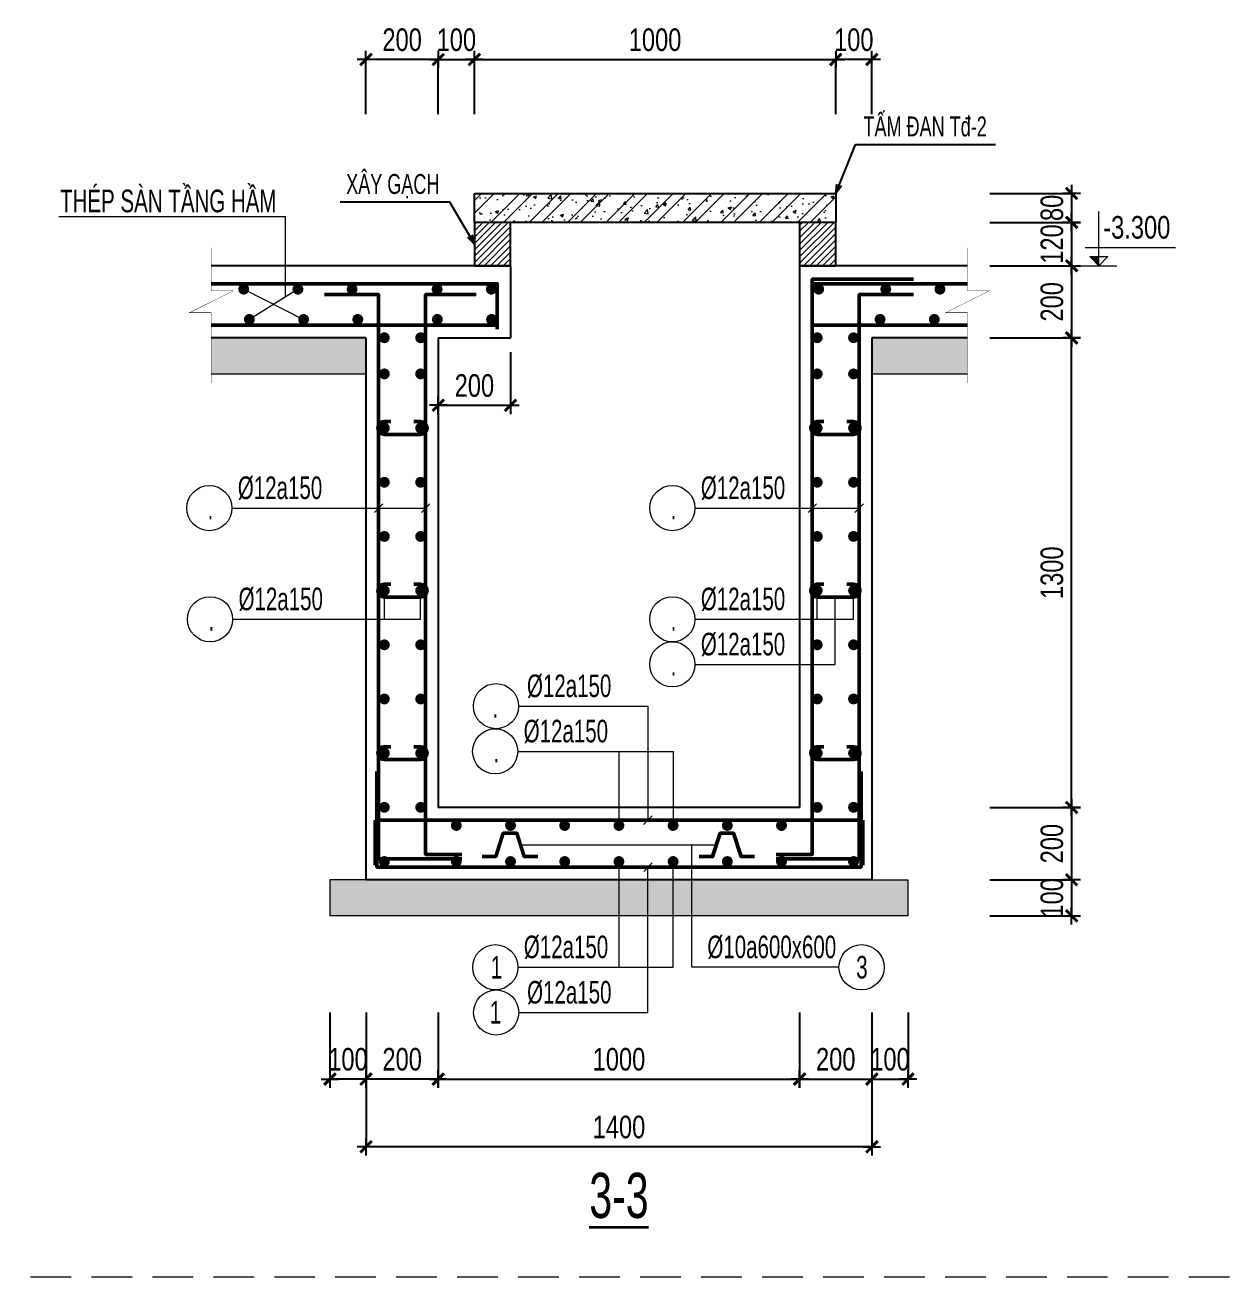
# Model space of a CAD drawing. Header units: millimetres. Extents: x 3482593 to 3503618, y 1118617 to 1133467.
# Drawn here: x 3489309 to 3492641, y 1122472 to 1125938 of the extents above; entities that cross this region are included whole.
import ezdxf
from ezdxf.enums import TextEntityAlignment as Align

# ---------------------------------------------------------------- set-up
doc = ezdxf.new("R2010")
doc.units = ezdxf.units.MM
doc.header["$LTSCALE"] = 150
doc.header["$MEASUREMENT"] = 0
doc.header["$PDMODE"] = 98
doc.linetypes.add('HIDDEN', pattern=[0.375, 0.25, -0.125])
doc.layers.get('0').update_dxf_attribs({"linetype": 'CONTINUOUS'})
doc.layers.get('DEFPOINTS').update_dxf_attribs({"linetype": 'CONTINUOUS'})
doc.layers.add('02.CDC.DIM', color=1, linetype='CONTINUOUS')
doc.layers.add('06.CDC.TEXT', color=2, linetype='CONTINUOUS')
for name, color, linetype, lineweight in [('CDC_02.DIM', 1, 'CONTINUOUS', 18), ('CDC_03.BORDER', 3, 'CONTINUOUS', 25), ('CDC_04.HIDDEN', 8, 'HIDDEN', 15), ('CDC_05.STEEL', 4, 'CONTINUOUS', 50), ('CDC_06.TEXT', 2, 'CONTINUOUS', 18), ('CDC_09.COLUMN', 4, 'CONTINUOUS', 35), ('CDC_10.HATCH', 251, 'CONTINUOUS', 9), ('CDC_11.NOTE', 8, 'CONTINUOUS', 18)]:
    doc.layers.add(name, color=color, linetype=linetype, lineweight=lineweight)
doc.styles.add('1', font='arial.ttf', dxfattribs={"width": 0.75})
doc.styles.add('Arial', font='arial.ttf', dxfattribs={"width": 0.75})
doc.styles.add('arrial1', font='arial.ttf', dxfattribs={"width": 0.75})
doc.dimstyles.new('Dimchuan new', dxfattribs={"dimscale": 25, "dimtxt": 2.2, "dimasz": 1, "dimexe": 1, "dimexo": 4, "dimgap": 1, "dimtad": 1, "dimdec": 0, "dimdsep": 46, "dimtxsty": 'Arial', "dimblk": 'OBLIQUE', "dimcen": 1, "dimdle": 1, "dimclrd": 9, "dimclre": 9, "dimclrt": 4, "dimazin": 0, "dimtfac": 1, "dimtdec": 0, "dimtix": 1, "dimtmove": 2, "dimatfit": 3, "dimldrblk": 'OPEN30', "dimfxl": 1, "dimtolj": 1, "dimtzin": 0, "dimarcsym": 0})
doc.dimstyles.new('DX1', dxfattribs={"dimscale": 0.25, "dimtxt": 250, "dimasz": 0.8, "dimexe": 0, "dimexo": 0, "dimgap": 90, "dimtad": 1, "dimdec": 0, "dimzin": 13, "dimdsep": 46, "dimtxsty": '1', "dimblk1": 'CHEO', "dimblk2": 'CHEO', "dimsah": 1, "dimcen": 0, "dimclrd": 256, "dimclre": 256, "dimclrt": 3, "dimadec": 0, "dimazin": 0, "dimtfac": 1, "dimtdec": 0, "dimtix": 1, "dimtmove": 2, "dimatfit": 3, "dimldrblk": 'CHEO', "dimfxl": 1, "dimtolj": 1, "dimtzin": 13, "dimarcsym": 0})
pattern_1 = [(50, (3434372.14, 1175444.204), (89.65752, -7.84402), [9.375, -103.125]), (355, (3434372.14, 1175444.2), (-17.34392, 94.02402), [7.5, -82.5]), (100.4514, (3434379.61, 1175443.55), (72.31367, 86.17994), [7.96752, -87.64276]), (46.1842, (3434372.14, 1175469.2), (133.40513, -20.68988), [14.0625, -154.6875]), (96.6356, (3434383.25, 1175467.48), (116.83284, 121.76473), [11.95129, -131.46412]), (351.1842, (3434372.14, 1175469.2), (116.83274, 121.76483), [11.25, -123.75]), (21, (3434384.64, 1175462.954), (74.61338, -50.32736), [9.375, -103.125]), (326, (3434384.64, 1175462.95), (30.41442, 90.64376), [7.5, -82.5]), (71.4514, (3434390.855, 1175458.76), (105.02783, 40.31631), [7.96752, -87.64276]), (37.5, (3434372.137, 1175444.204), (1.519982, 41.611732), [0, -81.5, 0, -83.75, 0, -82.8125]), (7.5, (3434372.137, 1175444.204), (32.883692, 49.301464), [0, -47.75, 0, -79.625, 0, -31.5625]), (327.5, (3434344.262, 1175444.204), (66.727805, -2.819359), [0, -31.25, 0, -97.5, 0, -129.375]), (317.5, (3434331.76, 1175444.204), (72.89827, 12.513123), [0, -40.625, 0, -64.75, 0, -91.875])]

# ---------------------------------------------------------------- blocks, each defined once
blk = doc.blocks.new('CHEO')
at = {"layer": '02.CDC.DIM'}
for points in [[(-121, 0), (121, 0)], [(0, 121), (0, -121)]]:
    blk.add_lwpolyline(points, dxfattribs=at)
at = {"layer": '06.CDC.TEXT', "color": 2, "const_width": 40}
blk.add_lwpolyline([(80, 80), (-80, -81)], dxfattribs=at)
blk = doc.blocks.new('*D188')
at = {"layer": 'CDC_02.DIM', "lineweight": -2, "ltscale": 3, "transparency": 16777216}
for p, q in [((3490452.6, 1123204.5), (3490452.6, 1123020.2)), ((3491452.6, 1123204.5), (3491452.6, 1123020.2)), ((3490452.8, 1123020.2), (3491452.4, 1123020.2))]:
    blk.add_line(p, q, dxfattribs=at)
at = {"layer": 'DEFPOINTS', "color": 0, "ltscale": 3, "transparency": 16777216}
for p in [(3490452.6, 1123204.5), (3491452.6, 1123204.5), (3491452.6, 1123020.2)]:
    blk.add_point(p, dxfattribs=at)
at = {"layer": 'CDC_02.DIM', "lineweight": -2, "ltscale": 3, "transparency": 16777216, "xscale": 0.2, "yscale": 0.2, "zscale": 0.2, "rotation": 180}
blk.add_blockref('CHEO', (3490452.6, 1123020.2), dxfattribs=at)
at = {"layer": 'CDC_02.DIM', "lineweight": -2, "ltscale": 3, "transparency": 16777216, "xscale": 0.2, "yscale": 0.2, "zscale": 0.2}
blk.add_blockref('CHEO', (3491452.6, 1123020.2), dxfattribs=at)
at = {"layer": 'CDC_02.DIM', "color": 3, "ltscale": 3, "transparency": 16777216, "insert": (3490952.6, 1123074.6), "char_height": 62.5, "attachment_point": 5, "style": '1'}
blk.add_mtext('\\A1;1000', dxfattribs=at)
blk = doc.blocks.new('*D189')
at = {"layer": 'CDC_02.DIM', "lineweight": -2, "ltscale": 3, "transparency": 16777216}
for p, q in [((3490252.6, 1123204.5), (3490252.6, 1123020.2)), ((3490452.6, 1123204.5), (3490452.6, 1123020.2)), ((3490452.4, 1123020.2), (3490252.8, 1123020.2))]:
    blk.add_line(p, q, dxfattribs=at)
at = {"layer": 'DEFPOINTS', "color": 0, "ltscale": 3, "transparency": 16777216}
for p in [(3490252.6, 1123204.5), (3490452.6, 1123204.5), (3490252.6, 1123020.2)]:
    blk.add_point(p, dxfattribs=at)
at = {"layer": 'CDC_02.DIM', "lineweight": -2, "ltscale": 3, "transparency": 16777216, "xscale": 0.2, "yscale": 0.2, "zscale": 0.2, "rotation": 180}
blk.add_blockref('CHEO', (3490252.6, 1123020.2), dxfattribs=at)
at = {"layer": 'CDC_02.DIM', "lineweight": -2, "ltscale": 3, "transparency": 16777216, "xscale": 0.2, "yscale": 0.2, "zscale": 0.2}
blk.add_blockref('CHEO', (3490452.6, 1123020.2), dxfattribs=at)
at = {"layer": 'CDC_02.DIM', "color": 3, "ltscale": 3, "transparency": 16777216, "insert": (3490352.6, 1123074.6), "char_height": 62.5, "attachment_point": 5, "style": '1'}
blk.add_mtext('\\A1;200', dxfattribs=at)
blk = doc.blocks.new('*D190')
at = {"layer": 'CDC_02.DIM', "lineweight": -2, "ltscale": 3, "transparency": 16777216}
for p, q in [((3491452.6, 1123204.5), (3491452.6, 1123020.2)), ((3491652.6, 1123204.5), (3491652.6, 1123020.2)), ((3491452.8, 1123020.2), (3491652.4, 1123020.2))]:
    blk.add_line(p, q, dxfattribs=at)
at = {"layer": 'DEFPOINTS', "color": 0, "ltscale": 3, "transparency": 16777216}
for p in [(3491452.6, 1123204.5), (3491652.6, 1123204.5), (3491652.6, 1123020.2)]:
    blk.add_point(p, dxfattribs=at)
at = {"layer": 'CDC_02.DIM', "lineweight": -2, "ltscale": 3, "transparency": 16777216, "xscale": 0.2, "yscale": 0.2, "zscale": 0.2, "rotation": 180}
blk.add_blockref('CHEO', (3491452.6, 1123020.2), dxfattribs=at)
at = {"layer": 'CDC_02.DIM', "lineweight": -2, "ltscale": 3, "transparency": 16777216, "xscale": 0.2, "yscale": 0.2, "zscale": 0.2}
blk.add_blockref('CHEO', (3491652.6, 1123020.2), dxfattribs=at)
at = {"layer": 'CDC_02.DIM', "color": 3, "ltscale": 3, "transparency": 16777216, "insert": (3491552.6, 1123074.6), "char_height": 62.5, "attachment_point": 5, "style": '1'}
blk.add_mtext('\\A1;200', dxfattribs=at)
blk = doc.blocks.new('*D191')
at = {"layer": 'CDC_02.DIM', "lineweight": -2, "ltscale": 3, "transparency": 16777216}
for p, q in [((3491978.9, 1125271.9), (3492205.4, 1125271.9)), ((3492205.4, 1125271.7), (3492205.4, 1125072.1)), ((3491978.9, 1125071.9), (3492205.4, 1125071.9))]:
    blk.add_line(p, q, dxfattribs=at)
at = {"layer": 'DEFPOINTS', "color": 0, "ltscale": 3, "transparency": 16777216}
for p in [(3491978.9, 1125271.9), (3491978.9, 1125071.9), (3492205.4, 1125071.9)]:
    blk.add_point(p, dxfattribs=at)
at = {"layer": 'CDC_02.DIM', "lineweight": -2, "ltscale": 3, "transparency": 16777216, "xscale": 0.2, "yscale": 0.2, "zscale": 0.2}
for p, rotation in [((3492205.4, 1125271.9), 90), ((3492205.4, 1125071.9), 270)]:
    blk.add_blockref('CHEO', p, dxfattribs=dict(at, rotation=rotation))
at = {"layer": 'CDC_02.DIM', "color": 3, "ltscale": 3, "transparency": 16777216, "insert": (3492151, 1125171.9), "char_height": 62.5, "attachment_point": 5, "rotation": 90, "style": '1'}
blk.add_mtext('\\A1;200', dxfattribs=at)
blk = doc.blocks.new('*D192')
at = {"layer": 'CDC_02.DIM', "lineweight": -2, "ltscale": 3, "transparency": 16777216}
for p, q in [((3491978.9, 1125071.9), (3492205.4, 1125071.9)), ((3492205.4, 1123772.1), (3492205.4, 1125071.7)), ((3491978.9, 1123771.9), (3492205.4, 1123771.9))]:
    blk.add_line(p, q, dxfattribs=at)
at = {"layer": 'DEFPOINTS', "color": 0, "ltscale": 3, "transparency": 16777216}
for p in [(3491978.9, 1125071.9), (3492205.4, 1125071.9), (3491978.9, 1123771.9)]:
    blk.add_point(p, dxfattribs=at)
at = {"layer": 'CDC_02.DIM', "lineweight": -2, "ltscale": 3, "transparency": 16777216, "xscale": 0.2, "yscale": 0.2, "zscale": 0.2}
for p, rotation in [((3492205.4, 1125071.9), 90), ((3492205.4, 1123771.9), 270)]:
    blk.add_blockref('CHEO', p, dxfattribs=dict(at, rotation=rotation))
at = {"layer": 'CDC_02.DIM', "color": 3, "ltscale": 3, "transparency": 16777216, "insert": (3492151, 1124421.9), "char_height": 62.5, "attachment_point": 5, "rotation": 90, "style": '1'}
blk.add_mtext('\\A1;1300', dxfattribs=at)
blk = doc.blocks.new('*D193')
at = {"layer": 'CDC_02.DIM', "lineweight": -2, "ltscale": 3, "transparency": 16777216}
for p, q in [((3491978.9, 1123771.9), (3492205.4, 1123771.9)), ((3492205.4, 1123771.7), (3492205.4, 1123572.1)), ((3491978.9, 1123571.9), (3492205.4, 1123571.9))]:
    blk.add_line(p, q, dxfattribs=at)
at = {"layer": 'DEFPOINTS', "color": 0, "ltscale": 3, "transparency": 16777216}
for p in [(3491978.9, 1123771.9), (3491978.9, 1123571.9), (3492205.4, 1123571.9)]:
    blk.add_point(p, dxfattribs=at)
at = {"layer": 'CDC_02.DIM', "lineweight": -2, "ltscale": 3, "transparency": 16777216, "xscale": 0.2, "yscale": 0.2, "zscale": 0.2}
for p, rotation in [((3492205.4, 1123771.9), 90), ((3492205.4, 1123571.9), 270)]:
    blk.add_blockref('CHEO', p, dxfattribs=dict(at, rotation=rotation))
at = {"layer": 'CDC_02.DIM', "color": 3, "ltscale": 3, "transparency": 16777216, "insert": (3492151, 1123671.9), "char_height": 62.5, "attachment_point": 5, "rotation": 90, "style": '1'}
blk.add_mtext('\\A1;200', dxfattribs=at)
blk = doc.blocks.new('A$C160E078A')
at = {"layer": 'CDC_11.NOTE', "ltscale": 3}
blk.add_hatch(color=256, dxfattribs=at).paths.add_polyline_path([(2, 1), (1, 1), (2, 0)])
for p, q in [((2, 0), (2, 6)), ((0.5, 2), (10.5, 2)), ((0, 0), (4, 0)), ((1, 1), (3, 1)), ((2, 0), (1, 1)), ((2, 0), (3, 1))]:
    blk.add_line(p, q, dxfattribs=at)
blk = doc.blocks.new('*D194')
at = {"layer": 'CDC_02.DIM', "lineweight": -2, "ltscale": 3, "transparency": 16777216}
for p, q in [((3490152.6, 1123204.5), (3490152.6, 1123020.2)), ((3490252.6, 1123204.5), (3490252.6, 1123020.2)), ((3490152.4, 1123020.2), (3490152.2, 1123020.2)), ((3490252.6, 1123020.2), (3490152.6, 1123020.2)), ((3490252.8, 1123020.2), (3490253, 1123020.2))]:
    blk.add_line(p, q, dxfattribs=at)
at = {"layer": 'DEFPOINTS', "color": 0, "ltscale": 3, "transparency": 16777216}
for p in [(3490152.6, 1123204.5), (3490252.6, 1123204.5), (3490152.6, 1123020.2)]:
    blk.add_point(p, dxfattribs=at)
at = {"layer": 'CDC_02.DIM', "lineweight": -2, "ltscale": 3, "transparency": 16777216, "xscale": 0.2, "yscale": 0.2, "zscale": 0.2}
blk.add_blockref('CHEO', (3490152.6, 1123020.2), dxfattribs=at)
at = {"layer": 'CDC_02.DIM', "lineweight": -2, "ltscale": 3, "transparency": 16777216, "xscale": 0.2, "yscale": 0.2, "zscale": 0.2, "rotation": 180}
blk.add_blockref('CHEO', (3490252.6, 1123020.2), dxfattribs=at)
at = {"layer": 'CDC_02.DIM', "color": 3, "ltscale": 3, "transparency": 16777216, "insert": (3490202.6, 1123074.6), "char_height": 62.5, "attachment_point": 5, "style": '1'}
blk.add_mtext('\\A1;100', dxfattribs=at)
blk = doc.blocks.new('*D195')
at = {"layer": 'CDC_02.DIM', "lineweight": -2, "ltscale": 3, "transparency": 16777216}
for p, q in [((3491652.6, 1123204.5), (3491652.6, 1123020.2)), ((3491752.6, 1123204.5), (3491752.6, 1123020.2)), ((3491652.4, 1123020.2), (3491652.2, 1123020.2)), ((3491652.6, 1123020.2), (3491752.6, 1123020.2)), ((3491752.8, 1123020.2), (3491753, 1123020.2))]:
    blk.add_line(p, q, dxfattribs=at)
at = {"layer": 'DEFPOINTS', "color": 0, "ltscale": 3, "transparency": 16777216}
for p in [(3491652.6, 1123204.5), (3491752.6, 1123204.5), (3491752.6, 1123020.2)]:
    blk.add_point(p, dxfattribs=at)
at = {"layer": 'CDC_02.DIM', "lineweight": -2, "ltscale": 3, "transparency": 16777216, "xscale": 0.2, "yscale": 0.2, "zscale": 0.2}
blk.add_blockref('CHEO', (3491652.6, 1123020.2), dxfattribs=at)
at = {"layer": 'CDC_02.DIM', "lineweight": -2, "ltscale": 3, "transparency": 16777216, "xscale": 0.2, "yscale": 0.2, "zscale": 0.2, "rotation": 180}
blk.add_blockref('CHEO', (3491752.6, 1123020.2), dxfattribs=at)
at = {"layer": 'CDC_02.DIM', "color": 3, "ltscale": 3, "transparency": 16777216, "insert": (3491702.6, 1123074.6), "char_height": 62.5, "attachment_point": 5, "style": '1'}
blk.add_mtext('\\A1;100', dxfattribs=at)
blk = doc.blocks.new('*D196')
at = {"layer": 'CDC_02.DIM', "lineweight": -2, "ltscale": 3, "transparency": 16777216}
for p, q in [((3490252.6, 1123204.5), (3490252.6, 1122832.7)), ((3491652.6, 1123204.5), (3491652.6, 1122832.7)), ((3491652.4, 1122832.7), (3490252.8, 1122832.7))]:
    blk.add_line(p, q, dxfattribs=at)
at = {"layer": 'DEFPOINTS', "color": 0, "ltscale": 3, "transparency": 16777216}
for p in [(3490252.6, 1123204.5), (3491652.6, 1123204.5), (3490252.6, 1122832.7)]:
    blk.add_point(p, dxfattribs=at)
at = {"layer": 'CDC_02.DIM', "lineweight": -2, "ltscale": 3, "transparency": 16777216, "xscale": 0.2, "yscale": 0.2, "zscale": 0.2, "rotation": 180}
blk.add_blockref('CHEO', (3490252.6, 1122832.7), dxfattribs=at)
at = {"layer": 'CDC_02.DIM', "lineweight": -2, "ltscale": 3, "transparency": 16777216, "xscale": 0.2, "yscale": 0.2, "zscale": 0.2}
blk.add_blockref('CHEO', (3491652.6, 1122832.7), dxfattribs=at)
at = {"layer": 'CDC_02.DIM', "color": 3, "ltscale": 3, "transparency": 16777216, "insert": (3490952.6, 1122887.1), "char_height": 62.5, "attachment_point": 5, "style": '1'}
blk.add_mtext('\\A1;1400', dxfattribs=at)
blk = doc.blocks.new('*D197')
at = {"layer": 'CDC_02.DIM', "lineweight": -2, "ltscale": 3, "transparency": 16777216}
for p, q in [((3491978.9, 1123571.9), (3492205.4, 1123571.9)), ((3492205.4, 1123572.1), (3492205.4, 1123572.3)), ((3492205.4, 1123571.9), (3492205.4, 1123471.9)), ((3491978.9, 1123471.9), (3492205.4, 1123471.9)), ((3492205.4, 1123471.7), (3492205.4, 1123471.5))]:
    blk.add_line(p, q, dxfattribs=at)
at = {"layer": 'DEFPOINTS', "color": 0, "ltscale": 3, "transparency": 16777216}
for p in [(3491978.9, 1123571.9), (3491978.9, 1123471.9), (3492205.4, 1123471.9)]:
    blk.add_point(p, dxfattribs=at)
at = {"layer": 'CDC_02.DIM', "lineweight": -2, "ltscale": 3, "transparency": 16777216, "xscale": 0.2, "yscale": 0.2, "zscale": 0.2}
for p, rotation in [((3492205.4, 1123571.9), 270), ((3492205.4, 1123471.9), 90)]:
    blk.add_blockref('CHEO', p, dxfattribs=dict(at, rotation=rotation))
at = {"layer": 'CDC_02.DIM', "color": 3, "ltscale": 3, "transparency": 16777216, "insert": (3492151, 1123521.9), "char_height": 62.5, "attachment_point": 5, "rotation": 90, "style": '1'}
blk.add_mtext('\\A1;100', dxfattribs=at)
blk = doc.blocks.new('*D198')
at = {"layer": 'CDC_02.DIM', "lineweight": -2, "ltscale": 3, "transparency": 16777216}
for p, q in [((3490252.5, 1125691.8), (3490252.5, 1125842.7)), ((3490452.3, 1125842.7), (3490252.7, 1125842.7)), ((3490452.5, 1125691.8), (3490452.5, 1125842.7))]:
    blk.add_line(p, q, dxfattribs=at)
at = {"layer": 'DEFPOINTS', "color": 0, "ltscale": 3, "transparency": 16777216}
for p in [(3490252.5, 1125842.7), (3490252.5, 1125691.8), (3490452.5, 1125691.8)]:
    blk.add_point(p, dxfattribs=at)
at = {"layer": 'CDC_02.DIM', "lineweight": -2, "ltscale": 3, "transparency": 16777216, "xscale": 0.2, "yscale": 0.2, "zscale": 0.2, "rotation": 180}
blk.add_blockref('CHEO', (3490252.5, 1125842.7), dxfattribs=at)
at = {"layer": 'CDC_02.DIM', "lineweight": -2, "ltscale": 3, "transparency": 16777216, "xscale": 0.2, "yscale": 0.2, "zscale": 0.2}
blk.add_blockref('CHEO', (3490452.5, 1125842.7), dxfattribs=at)
at = {"layer": 'CDC_02.DIM', "color": 3, "ltscale": 3, "transparency": 16777216, "insert": (3490352.5, 1125897.1), "char_height": 62.5, "attachment_point": 5, "style": '1'}
blk.add_mtext('\\A1;200', dxfattribs=at)
blk = doc.blocks.new('*D199')
at = {"layer": 'CDC_02.DIM', "lineweight": -2, "ltscale": 3, "transparency": 16777216}
for p, q in [((3490452.3, 1125842.7), (3490452.1, 1125842.7)), ((3490452.5, 1125691.8), (3490452.5, 1125842.7)), ((3490452.5, 1125842.7), (3490552.5, 1125842.7)), ((3490552.5, 1125691.8), (3490552.5, 1125842.7)), ((3490552.7, 1125842.7), (3490552.9, 1125842.7))]:
    blk.add_line(p, q, dxfattribs=at)
at = {"layer": 'DEFPOINTS', "color": 0, "ltscale": 3, "transparency": 16777216}
for p in [(3490552.5, 1125842.7), (3490452.5, 1125691.8), (3490552.5, 1125691.8)]:
    blk.add_point(p, dxfattribs=at)
at = {"layer": 'CDC_02.DIM', "lineweight": -2, "ltscale": 3, "transparency": 16777216, "xscale": 0.2, "yscale": 0.2, "zscale": 0.2}
blk.add_blockref('CHEO', (3490452.5, 1125842.7), dxfattribs=at)
at = {"layer": 'CDC_02.DIM', "lineweight": -2, "ltscale": 3, "transparency": 16777216, "xscale": 0.2, "yscale": 0.2, "zscale": 0.2, "rotation": 180}
blk.add_blockref('CHEO', (3490552.5, 1125842.7), dxfattribs=at)
at = {"layer": 'CDC_02.DIM', "color": 3, "ltscale": 3, "transparency": 16777216, "insert": (3490502.5, 1125897.1), "char_height": 62.5, "attachment_point": 5, "style": '1'}
blk.add_mtext('\\A1;100', dxfattribs=at)
blk = doc.blocks.new('*D200')
at = {"layer": 'CDC_02.DIM', "lineweight": -2, "ltscale": 3, "transparency": 16777216}
for p, q in [((3490552.5, 1125691.8), (3490552.5, 1125842.7)), ((3490552.7, 1125842.7), (3491552.3, 1125842.7)), ((3491552.5, 1125691.8), (3491552.5, 1125842.7))]:
    blk.add_line(p, q, dxfattribs=at)
at = {"layer": 'DEFPOINTS', "color": 0, "ltscale": 3, "transparency": 16777216}
for p in [(3491552.5, 1125842.7), (3490552.5, 1125691.8), (3491552.5, 1125691.8)]:
    blk.add_point(p, dxfattribs=at)
at = {"layer": 'CDC_02.DIM', "lineweight": -2, "ltscale": 3, "transparency": 16777216, "xscale": 0.2, "yscale": 0.2, "zscale": 0.2, "rotation": 180}
blk.add_blockref('CHEO', (3490552.5, 1125842.7), dxfattribs=at)
at = {"layer": 'CDC_02.DIM', "lineweight": -2, "ltscale": 3, "transparency": 16777216, "xscale": 0.2, "yscale": 0.2, "zscale": 0.2}
blk.add_blockref('CHEO', (3491552.5, 1125842.7), dxfattribs=at)
at = {"layer": 'CDC_02.DIM', "color": 3, "ltscale": 3, "transparency": 16777216, "insert": (3491052.5, 1125897.1), "char_height": 62.5, "attachment_point": 5, "style": '1'}
blk.add_mtext('\\A1;1000', dxfattribs=at)
blk = doc.blocks.new('*D214')
at = {"layer": 'CDC_02.DIM', "lineweight": -2, "ltscale": 3, "transparency": 16777216}
for p, q in [((3491978.9, 1125391.9), (3492205.4, 1125391.9)), ((3492205.4, 1125392.1), (3492205.4, 1125392.3)), ((3492205.4, 1125391.9), (3492205.4, 1125271.9)), ((3491978.9, 1125271.9), (3492205.4, 1125271.9)), ((3492205.4, 1125271.7), (3492205.4, 1125271.5))]:
    blk.add_line(p, q, dxfattribs=at)
at = {"layer": 'DEFPOINTS', "color": 0, "ltscale": 3, "transparency": 16777216}
for p in [(3491978.9, 1125391.9), (3491978.9, 1125271.9), (3492205.4, 1125271.9)]:
    blk.add_point(p, dxfattribs=at)
at = {"layer": 'CDC_02.DIM', "lineweight": -2, "ltscale": 3, "transparency": 16777216, "xscale": 0.2, "yscale": 0.2, "zscale": 0.2}
for p, rotation in [((3492205.4, 1125391.9), 270), ((3492205.4, 1125271.9), 90)]:
    blk.add_blockref('CHEO', p, dxfattribs=dict(at, rotation=rotation))
at = {"layer": 'CDC_02.DIM', "color": 3, "ltscale": 3, "transparency": 16777216, "insert": (3492151, 1125331.9), "char_height": 62.5, "attachment_point": 5, "rotation": 90, "style": '1'}
blk.add_mtext('\\A1;120', dxfattribs=at)
blk = doc.blocks.new('*D215')
at = {"layer": 'CDC_02.DIM', "lineweight": -2, "ltscale": 3, "transparency": 16777216}
for p, q in [((3491978.9, 1125471.9), (3492205.4, 1125471.9)), ((3492205.4, 1125472.1), (3492205.4, 1125472.3)), ((3492205.4, 1125471.9), (3492205.4, 1125391.9)), ((3491978.9, 1125391.9), (3492205.4, 1125391.9)), ((3492205.4, 1125391.7), (3492205.4, 1125391.5))]:
    blk.add_line(p, q, dxfattribs=at)
at = {"layer": 'DEFPOINTS', "color": 0, "ltscale": 3, "transparency": 16777216}
for p in [(3491978.9, 1125471.9), (3491978.9, 1125391.9), (3492205.4, 1125391.9)]:
    blk.add_point(p, dxfattribs=at)
at = {"layer": 'CDC_02.DIM', "lineweight": -2, "ltscale": 3, "transparency": 16777216, "xscale": 0.2, "yscale": 0.2, "zscale": 0.2}
for p, rotation in [((3492205.4, 1125471.9), 270), ((3492205.4, 1125391.9), 90)]:
    blk.add_blockref('CHEO', p, dxfattribs=dict(at, rotation=rotation))
at = {"layer": 'CDC_02.DIM', "color": 3, "ltscale": 3, "transparency": 16777216, "insert": (3492151, 1125431.9), "char_height": 62.5, "attachment_point": 5, "rotation": 90, "style": '1'}
blk.add_mtext('\\A1;80', dxfattribs=at)
blk = doc.blocks.new('*D231')
at = {"layer": 'CDC_02.DIM', "lineweight": -2, "ltscale": 3, "transparency": 16777216}
for p, q in [((3491552.3, 1125842.7), (3491552.1, 1125842.7)), ((3491552.5, 1125691.8), (3491552.5, 1125842.7)), ((3491652.5, 1125842.7), (3491552.5, 1125842.7)), ((3491652.5, 1125691.8), (3491652.5, 1125842.7)), ((3491652.7, 1125842.7), (3491652.9, 1125842.7))]:
    blk.add_line(p, q, dxfattribs=at)
at = {"layer": 'DEFPOINTS', "color": 0, "ltscale": 3, "transparency": 16777216}
for p in [(3491552.5, 1125842.7), (3491552.5, 1125691.8), (3491652.5, 1125691.8)]:
    blk.add_point(p, dxfattribs=at)
at = {"layer": 'CDC_02.DIM', "lineweight": -2, "ltscale": 3, "transparency": 16777216, "xscale": 0.2, "yscale": 0.2, "zscale": 0.2}
blk.add_blockref('CHEO', (3491552.5, 1125842.7), dxfattribs=at)
at = {"layer": 'CDC_02.DIM', "lineweight": -2, "ltscale": 3, "transparency": 16777216, "xscale": 0.2, "yscale": 0.2, "zscale": 0.2, "rotation": 180}
blk.add_blockref('CHEO', (3491652.5, 1125842.7), dxfattribs=at)
at = {"layer": 'CDC_02.DIM', "color": 3, "ltscale": 3, "transparency": 16777216, "insert": (3491602.5, 1125897.1), "char_height": 62.5, "attachment_point": 5, "style": '1'}
blk.add_mtext('\\A1;100', dxfattribs=at)
blk = doc.blocks.new('_Oblique')
at = {"color": 0, "linetype": 'ByBlock', "lineweight": -2}
blk.add_line((-0.5, -0.5), (0.5, 0.5), dxfattribs=at)
blk = doc.blocks.new('_Open30')
at = {"color": 0, "linetype": 'ByBlock', "lineweight": -2}
for p, q in [((-1, 0.27), (0, 0)), ((0, 0), (-1, -0.27)), ((0, 0), (-1, 0))]:
    blk.add_line(p, q, dxfattribs=at)
blk = doc.blocks.new('*D272')
at = {"layer": 'CDC_02.DIM', "lineweight": -2, "ltscale": 3, "transparency": 16777216}
for p, q in [((3490452.5, 1125032.4), (3490452.5, 1124885.4)), ((3490652.5, 1125032.4), (3490652.5, 1124885.4)), ((3490452.7, 1124885.4), (3490652.3, 1124885.4))]:
    blk.add_line(p, q, dxfattribs=at)
at = {"layer": 'DEFPOINTS', "color": 0, "ltscale": 3, "transparency": 16777216}
for p in [(3490452.5, 1125032.4), (3490652.5, 1125032.4), (3490652.5, 1124885.4)]:
    blk.add_point(p, dxfattribs=at)
at = {"layer": 'CDC_02.DIM', "lineweight": -2, "ltscale": 3, "transparency": 16777216, "xscale": 0.2, "yscale": 0.2, "zscale": 0.2, "rotation": 180}
blk.add_blockref('CHEO', (3490452.5, 1124885.4), dxfattribs=at)
at = {"layer": 'CDC_02.DIM', "lineweight": -2, "ltscale": 3, "transparency": 16777216, "xscale": 0.2, "yscale": 0.2, "zscale": 0.2}
blk.add_blockref('CHEO', (3490652.5, 1124885.4), dxfattribs=at)
at = {"layer": 'CDC_02.DIM', "color": 3, "ltscale": 3, "transparency": 16777216, "insert": (3490552.5, 1124939.8), "char_height": 62.5, "attachment_point": 5, "style": '1'}
blk.add_mtext('\\A1;200', dxfattribs=at)

msp = doc.modelspace()

# ---------------------------------------------------------------- hatches: boundary and pattern name
at = {"layer": 'CDC_10.HATCH'}
h = msp.add_hatch(dxfattribs=at)
h.set_pattern_fill('AR-CONC', color=256, scale=12.5, style=0)
h.set_pattern_definition(pattern_1)
h.paths.add_polyline_path([(3490552.5, 1125471.9), (3490552.5, 1125391.9), (3491552.5, 1125391.9), (3491552.5, 1125471.9)])
at = {"layer": 'CDC_10.HATCH', "ltscale": 3}
h = msp.add_hatch(dxfattribs=at)
h.set_pattern_fill('ANSI31', color=256, scale=100, style=0)
h.paths.add_polyline_path([(3490552.5, 1125271.9), (3490652.5, 1125271.9), (3490652.5, 1125391.9), (3490552.5, 1125391.9)])
h = msp.add_hatch(dxfattribs=at)
h.set_pattern_fill('ANSI31', color=256, scale=100, style=0)
h.paths.add_polyline_path([(3491452.5, 1125271.9), (3491552.5, 1125271.9), (3491552.5, 1125391.9), (3491452.5, 1125391.9)])
at = {"layer": 'CDC_10.HATCH'}
h = msp.add_hatch(dxfattribs=at)
h.set_pattern_fill('AR-CONC', color=256, scale=12.5, style=0)
h.set_pattern_definition(pattern_1)
h.paths.add_polyline_path([(3491032.8, 1123571.9), (3490952.9, 1123571.9), (3490952.9, 1123471.9), (3491032.8, 1123471.9)])
h.paths.add_polyline_path([(3491102.9, 1123471.9), (3491102.9, 1123571.9), (3491032.8, 1123571.9), (3491032.8, 1123471.9)])
h.paths.add_polyline_path([(3491102.9, 1123471.9), (3491154.3, 1123471.9), (3491154.3, 1123571.9), (3491102.9, 1123571.9)])
h.paths.add_polyline_path([(3490952.9, 1123571.9), (3490152.5, 1123571.9), (3490152.5, 1123471.9), (3490952.9, 1123471.9)])
h.paths.add_polyline_path([(3489824.3, 1124971.9), (3490252.5, 1124971.9), (3490252.5, 1125071.9), (3489824.3, 1125071.9)])
h.paths.add_polyline_path([(3491652.5, 1124971.9), (3491916.9, 1124971.9), (3491916.9, 1125071.9), (3491652.5, 1125071.9)])
h.paths.add_polyline_path([(3491752.5, 1123571.9), (3491154.3, 1123571.9), (3491154.3, 1123471.9), (3491752.5, 1123471.9)])
at = {"layer": 'CDC_11.NOTE', "ltscale": 3}
h = msp.add_hatch(dxfattribs=at)
h.set_pattern_fill('ANSI32', color=256, scale=200, style=0)
h.set_pattern_definition([(45, (3434372.14, 1175444.204), (-53.03301, 53.03301), []), (45, (3434407.49, 1175444.204), (-53.03301, 53.03301), [])])
h.paths.add_polyline_path([(3491552.5, 1125391.9), (3491552.5, 1125471.9), (3490552.5, 1125471.9), (3490552.5, 1125391.9)])

# ---------------------------------------------------------------- linework, layer by layer
at = {"layer": 'CDC_03.BORDER', "ltscale": 3}
for p, q in [((3490652.5, 1125271.9), (3489824.3, 1125271.9)), ((3490652.5, 1125271.9), (3490652.5, 1125071.9)), ((3491916.9, 1125271.9), (3491452.5, 1125271.9)), ((3491452.5, 1125271.9), (3491452.5, 1123771.9)), ((3490252.5, 1125071.9), (3489824.3, 1125071.9)), ((3490252.5, 1125071.9), (3490252.5, 1123571.9)), ((3490452.5, 1125071.9), (3490452.5, 1123771.9)), ((3490452.5, 1125071.9), (3490652.5, 1125071.9)), ((3491916.9, 1125071.9), (3491652.5, 1125071.9)), ((3491652.5, 1125071.9), (3491652.5, 1123571.9)), ((3491452.5, 1123771.9), (3490452.5, 1123771.9)), ((3491652.5, 1123571.9), (3490252.5, 1123571.9))]:
    msp.add_line(p, q, dxfattribs=at)
at = {"layer": 'CDC_03.BORDER', "ltscale": 1000}
for points in [[(3490552.5, 1125471.9), (3491552.5, 1125471.9), (3491552.5, 1125391.9), (3490552.5, 1125391.9)], [(3490652.5, 1125271.9), (3490652.5, 1125391.9), (3490552.5, 1125391.9), (3490552.5, 1125271.9)], [(3491552.5, 1125271.9), (3491552.5, 1125391.9), (3491452.5, 1125391.9), (3491452.5, 1125271.9)]]:
    msp.add_lwpolyline(points, close=True, dxfattribs=at)
at = {"layer": 'CDC_04.HIDDEN', "linetype": 'HIDDEN', "ltscale": 3}
msp.add_line((3483417.6, 1122472.3), (3501317.6, 1122472.3), dxfattribs=at)
at = {"layer": 'CDC_05.STEEL', "ltscale": 3}
for p, q in [((3491627.5, 1123736.9), (3490277.5, 1123736.9)), ((3490277.5, 1123736.9), (3490277.5, 1123611.9)), ((3491627.5, 1123736.9), (3491627.5, 1123611.9))]:
    msp.add_line(p, q, dxfattribs=at)
for points in [[(3489824.3, 1125221.9), (3490615.7, 1125221.9), (3490615.7, 1125096)], [(3491767.5, 1125234.5), (3491487.5, 1125234.5), (3491487.5, 1123641.9), (3491387.5, 1123641.9)], [(3491916.9, 1125221.9), (3491487.5, 1125221.9), (3491487.5, 1125106.9)], [(3490137.5, 1125191.9), (3490287.5, 1125191.9), (3490287.5, 1123629.4), (3490517.5, 1123629.4)], [(3490557.5, 1125191.9), (3490417.5, 1125191.9), (3490417.5, 1123641.9), (3490517.5, 1123641.9)], [(3491767.5, 1125191.9), (3491617.5, 1125191.9), (3491617.5, 1123629.4), (3491387.5, 1123629.4)], [(3489824.3, 1125106.9), (3490618.8, 1125106.9)], [(3491916.9, 1125106.9), (3491484.4, 1125106.9)], [(3490282.5, 1123871.9), (3490282.5, 1123606.9), (3491617.5, 1123606.9)], [(3491622.5, 1123871.9), (3491622.5, 1123606.9), (3490287.5, 1123606.9)]]:
    msp.add_lwpolyline(points, dxfattribs=at)
at = {"layer": 'CDC_05.STEEL', "ltscale": 3, "const_width": 15}
for points in [[(3489914, 1125199.4, 1), (3489914, 1125214.4, 1)], [(3489914, 1125214.4, -1), (3489914, 1125199.4, -1)], [(3490064, 1125199.4, 1), (3490064, 1125214.4, 1)], [(3490064, 1125214.4, -1), (3490064, 1125199.4, -1)], [(3490214, 1125199.4, 1), (3490214, 1125214.4, 1)], [(3490214, 1125214.4, -1), (3490214, 1125199.4, -1)], [(3490449.3, 1125214.4, -1), (3490449.3, 1125199.4, -1)], [(3490599.3, 1125214.4, -1), (3490599.3, 1125199.4, -1)], [(3491505.4, 1125214.4, 1), (3491505.4, 1125199.4, 1)], [(3491691, 1125214.4, 1), (3491691, 1125199.4, 1)], [(3491841, 1125199.4, -1), (3491841, 1125214.4, -1)], [(3491841, 1125214.4, 1), (3491841, 1125199.4, 1)], [(3489929.8, 1125115.7, 1), (3489929.8, 1125130.7, 1)], [(3489929.8, 1125130.7, -1), (3489929.8, 1125115.7, -1)], [(3490079.8, 1125115.7, 1), (3490079.8, 1125130.7, 1)], [(3490079.8, 1125130.7, -1), (3490079.8, 1125115.7, -1)], [(3490229.8, 1125115.7, 1), (3490229.8, 1125130.7, 1)], [(3490229.8, 1125130.7, -1), (3490229.8, 1125115.7, -1)], [(3490450, 1125130.7, -1), (3490450, 1125115.7, -1)], [(3490600, 1125130.7, -1), (3490600, 1125115.7, -1)], [(3491675.3, 1125115.7, -1), (3491675.3, 1125130.7, -1)], [(3491675.3, 1125130.7, 1), (3491675.3, 1125115.7, 1)], [(3491825.3, 1125115.7, -1), (3491825.3, 1125130.7, -1)], [(3491825.3, 1125130.7, 1), (3491825.3, 1125115.7, 1)], [(3490303.3, 1125064.9, 1), (3490303.3, 1125079.9, 1)], [(3490403.8, 1125064.9, 1), (3490403.8, 1125079.9, 1)], [(3491501.3, 1125064.9, -1), (3491501.3, 1125079.9, -1)], [(3491601.8, 1125064.9, -1), (3491601.8, 1125079.9, -1)], [(3490303.3, 1124979.9, -1), (3490303.3, 1124964.9, -1)], [(3490403.8, 1124979.9, -1), (3490403.8, 1124964.9, -1)], [(3491501.3, 1124979.9, 1), (3491501.3, 1124964.9, 1)], [(3491601.8, 1124979.9, 1), (3491601.8, 1124964.9, 1)], [(3490303.3, 1124814.9, 1), (3490303.3, 1124829.9, 1)], [(3490303.3, 1124829.9, -1), (3490303.3, 1124814.9, -1)], [(3490403.8, 1124814.9, 1), (3490403.8, 1124829.9, 1)], [(3490403.8, 1124829.9, -1), (3490403.8, 1124814.9, -1)], [(3491501.3, 1124814.9, -1), (3491501.3, 1124829.9, -1)], [(3491501.3, 1124829.9, 1), (3491501.3, 1124814.9, 1)], [(3491601.8, 1124814.9, -1), (3491601.8, 1124829.9, -1)], [(3491601.8, 1124829.9, 1), (3491601.8, 1124814.9, 1)], [(3490303.3, 1124664.9, 1), (3490303.3, 1124679.9, 1)], [(3490303.3, 1124679.9, -1), (3490303.3, 1124664.9, -1)], [(3490403.8, 1124664.9, 1), (3490403.8, 1124679.9, 1)], [(3490403.8, 1124679.9, -1), (3490403.8, 1124664.9, -1)], [(3491501.3, 1124664.9, -1), (3491501.3, 1124679.9, -1)], [(3491501.3, 1124679.9, 1), (3491501.3, 1124664.9, 1)], [(3491601.8, 1124664.9, -1), (3491601.8, 1124679.9, -1)], [(3491601.8, 1124679.9, 1), (3491601.8, 1124664.9, 1)], [(3490303.3, 1124514.9, 1), (3490303.3, 1124529.9, 1)], [(3490303.3, 1124529.9, -1), (3490303.3, 1124514.9, -1)], [(3490403.8, 1124514.9, 1), (3490403.8, 1124529.9, 1)], [(3490403.8, 1124529.9, -1), (3490403.8, 1124514.9, -1)], [(3491501.3, 1124514.9, -1), (3491501.3, 1124529.9, -1)], [(3491501.3, 1124529.9, 1), (3491501.3, 1124514.9, 1)], [(3491601.8, 1124514.9, -1), (3491601.8, 1124529.9, -1)], [(3491601.8, 1124529.9, 1), (3491601.8, 1124514.9, 1)], [(3490303.3, 1124364.9, 1), (3490303.3, 1124379.9, 1)], [(3490303.3, 1124379.9, -1), (3490303.3, 1124364.9, -1)], [(3490403.8, 1124364.9, 1), (3490403.8, 1124379.9, 1)], [(3490403.8, 1124379.9, -1), (3490403.8, 1124364.9, -1)], [(3491501.3, 1124364.9, -1), (3491501.3, 1124379.9, -1)], [(3491501.3, 1124379.9, 1), (3491501.3, 1124364.9, 1)], [(3491601.8, 1124364.9, -1), (3491601.8, 1124379.9, -1)], [(3491601.8, 1124379.9, 1), (3491601.8, 1124364.9, 1)], [(3490303.3, 1124214.9, 1), (3490303.3, 1124229.9, 1)], [(3490303.3, 1124229.9, -1), (3490303.3, 1124214.9, -1)], [(3490403.8, 1124214.9, 1), (3490403.8, 1124229.9, 1)], [(3490403.8, 1124229.9, -1), (3490403.8, 1124214.9, -1)], [(3491501.3, 1124214.9, -1), (3491501.3, 1124229.9, -1)], [(3491501.3, 1124229.9, 1), (3491501.3, 1124214.9, 1)], [(3491601.8, 1124214.9, -1), (3491601.8, 1124229.9, -1)], [(3491601.8, 1124229.9, 1), (3491601.8, 1124214.9, 1)], [(3490303.3, 1124064.9, 1), (3490303.3, 1124079.9, 1)], [(3490303.3, 1124079.9, -1), (3490303.3, 1124064.9, -1)], [(3490403.8, 1124064.9, 1), (3490403.8, 1124079.9, 1)], [(3490403.8, 1124079.9, -1), (3490403.8, 1124064.9, -1)], [(3491501.3, 1124064.9, -1), (3491501.3, 1124079.9, -1)], [(3491501.3, 1124079.9, 1), (3491501.3, 1124064.9, 1)], [(3491601.8, 1124064.9, -1), (3491601.8, 1124079.9, -1)], [(3491601.8, 1124079.9, 1), (3491601.8, 1124064.9, 1)], [(3490303.3, 1123914.9, 1), (3490303.3, 1123929.9, 1)], [(3490303.3, 1123929.9, -1), (3490303.3, 1123914.9, -1)], [(3490403.8, 1123914.9, 1), (3490403.8, 1123929.9, 1)], [(3490403.8, 1123929.9, -1), (3490403.8, 1123914.9, -1)], [(3491501.3, 1123914.9, -1), (3491501.3, 1123929.9, -1)], [(3491501.3, 1123929.9, 1), (3491501.3, 1123914.9, 1)], [(3491601.8, 1123914.9, -1), (3491601.8, 1123929.9, -1)], [(3491601.8, 1123929.9, 1), (3491601.8, 1123914.9, 1)], [(3490303.3, 1123764.9, 1), (3490303.3, 1123779.9, 1)], [(3490303.3, 1123779.9, -1), (3490303.3, 1123764.9, -1)], [(3490403.8, 1123764.9, 1), (3490403.8, 1123779.9, 1)], [(3490403.8, 1123779.9, -1), (3490403.8, 1123764.9, -1)], [(3491501.3, 1123764.9, -1), (3491501.3, 1123779.9, -1)], [(3491501.3, 1123779.9, 1), (3491501.3, 1123764.9, 1)], [(3491601.8, 1123764.9, -1), (3491601.8, 1123779.9, -1)], [(3491601.8, 1123779.9, 1), (3491601.8, 1123764.9, 1)], [(3490502.5, 1123714.7, 1), (3490502.5, 1123729.7, 1)], [(3490502.5, 1123729.7, -1), (3490502.5, 1123714.7, -1)], [(3490652.5, 1123714.7, 1), (3490652.5, 1123729.7, 1)], [(3490652.5, 1123729.7, -1), (3490652.5, 1123714.7, -1)], [(3490802.5, 1123729.7, -1), (3490802.5, 1123714.7, -1)], [(3490952.5, 1123729.7, -1), (3490952.5, 1123714.7, -1)], [(3491102.5, 1123729.7, -1), (3491102.5, 1123714.7, -1)], [(3491252.5, 1123729.7, -1), (3491252.5, 1123714.7, -1)], [(3491402.5, 1123729.7, -1), (3491402.5, 1123714.7, -1)], [(3490303.3, 1123614.9, 1), (3490303.3, 1123629.9, 1)], [(3490303.3, 1123629.9, -1), (3490303.3, 1123614.9, -1)], [(3490502.5, 1123614.9, 1), (3490502.5, 1123629.9, 1)], [(3490502.5, 1123629.9, -1), (3490502.5, 1123614.9, -1)], [(3490652.5, 1123614.9, 1), (3490652.5, 1123629.9, 1)], [(3490652.5, 1123629.9, -1), (3490652.5, 1123614.9, -1)], [(3490802.5, 1123629.9, -1), (3490802.5, 1123614.9, -1)], [(3490952.5, 1123629.9, -1), (3490952.5, 1123614.9, -1)], [(3491102.5, 1123629.9, -1), (3491102.5, 1123614.9, -1)], [(3491252.5, 1123629.9, -1), (3491252.5, 1123614.9, -1)], [(3491402.5, 1123629.9, -1), (3491402.5, 1123614.9, -1)], [(3491601.8, 1123614.9, -1), (3491601.8, 1123629.9, -1)], [(3491601.8, 1123629.9, 1), (3491601.8, 1123614.9, 1)]]:
    msp.add_lwpolyline(points, format="xyb", close=True, dxfattribs=at)
at = {"layer": 'CDC_05.STEEL'}
for points in [[(3490385.1, 1124840.2), (3490403.8, 1124840.2, -0.999997), (3490403.8, 1124804.7, -0.000002), (3490303.3, 1124804.7, -0.980638), (3490302.6, 1124840.2, -0.000713), (3490321.6, 1124840.2, -0.96165)], [(3491583.1, 1124840.2), (3491601.8, 1124840.2, -0.999997), (3491601.8, 1124804.7, -0.000002), (3491501.3, 1124804.7, -0.980638), (3491500.6, 1124840.2, -0.000713), (3491519.6, 1124840.2, -0.96165)], [(3490385.1, 1124390.2), (3490403.8, 1124390.2, -0.999997), (3490403.8, 1124354.7, -0.000002), (3490303.3, 1124354.7, -0.980638), (3490302.6, 1124390.2, -0.000713), (3490321.6, 1124390.2, -0.96165)], [(3491583.1, 1124390.2), (3491601.8, 1124390.2, -0.999997), (3491601.8, 1124354.7, -0.000002), (3491501.3, 1124354.7, -0.980638), (3491500.6, 1124390.2, -0.000713), (3491519.6, 1124390.2, -0.96165)], [(3490385.1, 1123940.2), (3490403.8, 1123940.2, -0.999997), (3490403.8, 1123904.7, -0.000002), (3490303.3, 1123904.7, -0.980638), (3490302.6, 1123940.2, -0.000713), (3490321.6, 1123940.2, -0.96165)], [(3491583.1, 1123940.2), (3491601.8, 1123940.2, -0.999997), (3491601.8, 1123904.7, -0.000002), (3491501.3, 1123904.7, -0.980638), (3491500.6, 1123940.2, -0.000713), (3491519.6, 1123940.2, -0.96165)]]:
    msp.add_lwpolyline(points, format="xyb", dxfattribs=at)
for points in [[(3490728.1, 1123636.3), (3490690.5, 1123636.3), (3490670, 1123700.6), (3490632.4, 1123700.6), (3490611.8, 1123636.3), (3490574.2, 1123636.3)], [(3491328.1, 1123636.3), (3491290.5, 1123636.3), (3491270, 1123700.6), (3491232.4, 1123700.6), (3491211.8, 1123636.3), (3491174.2, 1123636.3)]]:
    msp.add_lwpolyline(points, dxfattribs=at)
at = {"layer": 'CDC_11.NOTE', "ltscale": 3}
for p, q in [((3489914, 1125206.9), (3490079.8, 1125123.2)), ((3490064, 1125206.9), (3489929.8, 1125123.2)), ((3490252.5, 1124971.9), (3489824.3, 1124971.9)), ((3491916.9, 1124971.9), (3491652.5, 1124971.9)), ((3490299.3, 1124612.6), (3490275.8, 1124589.1)), ((3490429.3, 1124612.6), (3490405.8, 1124589.1)), ((3491499.3, 1124612.6), (3491475.8, 1124589.1)), ((3491629.3, 1124612.6), (3491605.8, 1124589.1)), ((3490303.3, 1124293.1), (3490303.3, 1124379.9)), ((3491501.3, 1124293.1), (3491501.3, 1124379.9)), ((3490952.6, 1123927.3), (3490952.5, 1123722.2)), ((3491044.1, 1123748.7), (3491020.6, 1123725.1)), ((3490680.2, 1123668.4), (3491222.1, 1123668.4)), ((3490953, 1123329.8), (3490952.9, 1123622.4)), ((3491044.5, 1123618.7), (3491021, 1123595.1)), ((3490152.5, 1123571.9), (3490152.5, 1123471.9)), ((3490252.5, 1123571.9), (3490152.5, 1123571.9)), ((3491652.5, 1123571.9), (3491752.5, 1123571.9)), ((3491752.5, 1123571.9), (3491752.5, 1123471.9)), ((3491752.5, 1123471.9), (3490152.5, 1123471.9))]:
    msp.add_line(p, q, dxfattribs=at)
for points in [[(3490029.7, 1125187.4), (3490029.7, 1125407.2), (3489402.1, 1125407.2)], [(3489881.4, 1124600.8), (3490417.5, 1124600.9)], [(3491162.8, 1124600.8), (3491617.5, 1124600.9)], [(3489883.4, 1124293.1), (3490403.8, 1124293.1), (3490403.8, 1124379.9)], [(3491162.8, 1124293.1), (3491601.8, 1124293.1), (3491601.8, 1124379.9)], [(3491162.8, 1124168.1), (3491550.5, 1124168.1), (3491550.5, 1124354.7)], [(3490674.8, 1124052.6), (3491032.4, 1124052.8), (3491032.4, 1123736.9)], [(3490672.5, 1123927.3), (3491102.5, 1123927.3), (3491102.5, 1123726.5)], [(3491561.5, 1123329.8), (3491154.3, 1123329.8), (3491154.3, 1123668.4)], [(3490672.9, 1123329.8), (3491102.9, 1123329.8), (3491102.9, 1123618.1)], [(3490675.2, 1123204.5), (3491032.8, 1123204.3), (3491032.8, 1123606.9)]]:
    msp.add_lwpolyline(points, dxfattribs=at)
at = {"layer": 'CDC_11.NOTE', "ltscale": 3, "const_width": 1}
for points in [[(3489824.3, 1124946.9), (3489824.3, 1125141.9), (3489764.3, 1125141.9), (3489884.3, 1125201.9), (3489824.3, 1125201.9), (3489824.3, 1125321.9)], [(3491916.9, 1124946.9), (3491916.9, 1125141.9), (3491856.9, 1125141.9), (3491976.9, 1125201.9), (3491916.9, 1125201.9), (3491916.9, 1125321.9)]]:
    msp.add_lwpolyline(points, dxfattribs=at)
at = {"layer": 'CDC_11.NOTE', "ltscale": 3}
for centre in [(3489818.9, 1124600.8), (3491100.3, 1124600.8), (3489820.9, 1124293.1), (3491100.3, 1124293.1), (3491100.3, 1124168.1), (3490612.3, 1124052.6), (3490610, 1123927.3), (3490610.4, 1123329.8), (3491624, 1123329.8), (3490612.7, 1123204.5)]:
    msp.add_circle(centre, 62.5, dxfattribs=at)

# ---------------------------------------------------------------- block references
at = {"layer": 'CDC_11.NOTE', "ltscale": 3, "xscale": 25, "yscale": 25, "zscale": 25}
msp.add_blockref('A$C160E078A', (3492230.4, 1125271.9), dxfattribs=at)

# ---------------------------------------------------------------- texts
at = {"layer": 'CDC_06.TEXT', "ltscale": 3}
for s, height, style, width, p in [('TẤM ĐAN Tđ-2', 55, 'Arial', 0.65, (3491629.3, 1125630, 40.3)), ('XÂY GẠCH', 55, 'Arial', 0.65, (3490197.7, 1125470.6)), ('THÉP SÀN TẦNG HẦM', 62.5, 'arrial1', 0.65, (3489405.8, 1125419.8)), ('-3.300', 62.5, 'Arial', 0.75, (3492292.9, 1125346.9)), ('%%C12a150', 62.5, 'arrial1', 0.65, (3489897.8, 1124625.9)), ('%%C12a150', 62.5, 'arrial1', 0.65, (3491179.2, 1124625.9)), ('%%C12a150', 62.5, 'arrial1', 0.65, (3489899.8, 1124318.1)), ('%%C12a150', 62.5, 'arrial1', 0.65, (3491179.2, 1124318.1)), ('%%C12a150', 62.5, 'arrial1', 0.65, (3491179.2, 1124193.1)), ('%%C12a150', 62.5, 'arrial1', 0.65, (3490698, 1124077.6)), ('%%C12a150', 62.5, 'arrial1', 0.65, (3490688.9, 1123952.3)), ('%%C12a150', 62.5, 'arrial1', 0.65, (3490689.3, 1123354.8)), ('%%C10a600x600', 62.5, 'arrial1', 0.65, (3491197.3, 1123354.8)), ('%%C12a150', 62.5, 'arrial1', 0.65, (3490698.4, 1123229.3))]:
    msp.add_text(s, height=height, dxfattribs=dict(at, style=style, width=width)).set_placement(p)
at = {"layer": 'CDC_06.TEXT', "ltscale": 3, "style": 'arrial1', "width": 0.65}
for s, p in [('.', (3489822.1, 1124600.8)), ('.', (3491103.5, 1124600.8)), ('.', (3489824.1, 1124293.1)), ('.', (3491103.5, 1124293.1)), ('.', (3491103.5, 1124168.1)), ('.', (3490610.6, 1124051.7)), ('.', (3490613.2, 1123928.1)), ('1', (3490613.6, 1123329.8)), ('3', (3491625, 1123329.8)), ('1', (3490611, 1123205.1))]:
    msp.add_text(s, height=62.5, dxfattribs=at).set_placement(p, align=Align.MIDDLE_CENTER)
at = {"layer": 'CDC_09.COLUMN', "ltscale": 3, "style": 'Arial', "width": 0.65}
msp.add_text('%%U3-3', height=125, dxfattribs=at).set_placement((3490952.6, 1122635.6), align=Align.CENTER)

# ---------------------------------------------------------------- dimensions: what is measured, and where the dimension line sits
at = {"layer": 'CDC_02.DIM', "ltscale": 3}
for base, p1, p2, picture, middle in [((3490252.5, 1125842.7), (3490452.5, 1125691.8), (3490252.5, 1125691.8), '*D198', (3490352.5, 1125897.1)), ((3490552.5, 1125842.7), (3490452.5, 1125691.8), (3490552.5, 1125691.8), '*D199', (3490502.5, 1125897.1)), ((3491552.5, 1125842.7), (3490552.5, 1125691.8), (3491552.5, 1125691.8), '*D200', (3491052.5, 1125897.1)), ((3490652.5, 1124885.4), (3490452.5, 1125032.4), (3490652.5, 1125032.4), '*D272', (3490552.5, 1124939.8)), ((3490152.6, 1123020.2), (3490252.6, 1123204.5), (3490152.6, 1123204.5), '*D194', (3490202.6, 1123074.6)), ((3490252.6, 1123020.2), (3490452.6, 1123204.5), (3490252.6, 1123204.5), '*D189', (3490352.6, 1123074.6)), ((3490252.6, 1122832.7), (3491652.6, 1123204.5), (3490252.6, 1123204.5), '*D196', (3490952.6, 1122887.1)), ((3491452.6, 1123020.2), (3490452.6, 1123204.5), (3491452.6, 1123204.5), '*D188', (3490952.6, 1123074.6)), ((3491652.6, 1123020.2), (3491452.6, 1123204.5), (3491652.6, 1123204.5), '*D190', (3491552.6, 1123074.6)), ((3491752.6, 1123020.2), (3491652.6, 1123204.5), (3491752.6, 1123204.5), '*D195', (3491702.6, 1123074.6))]:
    dim = msp.add_linear_dim(base=base, p1=p1, p2=p2, dimstyle='DX1', dxfattribs=at)
    dim.commit()
    dim.dimension.update_dxf_attribs({"geometry": picture, "text_midpoint": middle})
for base, p1, p2, angle, picture, middle in [((3491552.5, 1125842.7), (3491652.5, 1125691.8), (3491552.5, 1125691.8), 180, '*D231', (3491602.5, 1125897.1)), ((3492205.4, 1125391.9), (3491978.9, 1125471.9), (3491978.9, 1125391.9), 90, '*D215', (3492151, 1125431.9)), ((3492205.4, 1125271.9), (3491978.9, 1125391.9), (3491978.9, 1125271.9), 90, '*D214', (3492151, 1125331.9)), ((3492205.4, 1125071.9), (3491978.9, 1125271.9), (3491978.9, 1125071.9), 90, '*D191', (3492151, 1125171.9)), ((3492205.4, 1125071.9), (3491978.9, 1123771.9), (3491978.9, 1125071.9), 90, '*D192', (3492151, 1124421.9)), ((3492205.4, 1123571.9), (3491978.9, 1123771.9), (3491978.9, 1123571.9), 90, '*D193', (3492151, 1123671.9)), ((3492205.4, 1123471.9), (3491978.9, 1123571.9), (3491978.9, 1123471.9), 90, '*D197', (3492151, 1123521.9))]:
    dim = msp.add_linear_dim(base=base, p1=p1, p2=p2, angle=angle, dimstyle='DX1', dxfattribs=at)
    dim.commit()
    dim.dimension.update_dxf_attribs({"geometry": picture, "text_midpoint": middle})

# ---------------------------------------------------------------- leaders
at = {"layer": 'CDC_11.NOTE', "ltscale": 3}
for points in [[(3491552.5, 1125471.9), (3491607.2, 1125607.2), (3491994.6, 1125607.2)], [(3490552.5, 1125331.9, -40.3), (3490484.9, 1125447.8, -40.3), (3490180.6, 1125447.8, -40.3)]]:
    msp.add_leader(points, dimstyle='Dimchuan new', override={"dimtad": 0, "dimfxl": 5, "dimfxlon": 1}, dxfattribs=at)

doc.saveas('drawing.dxf')
